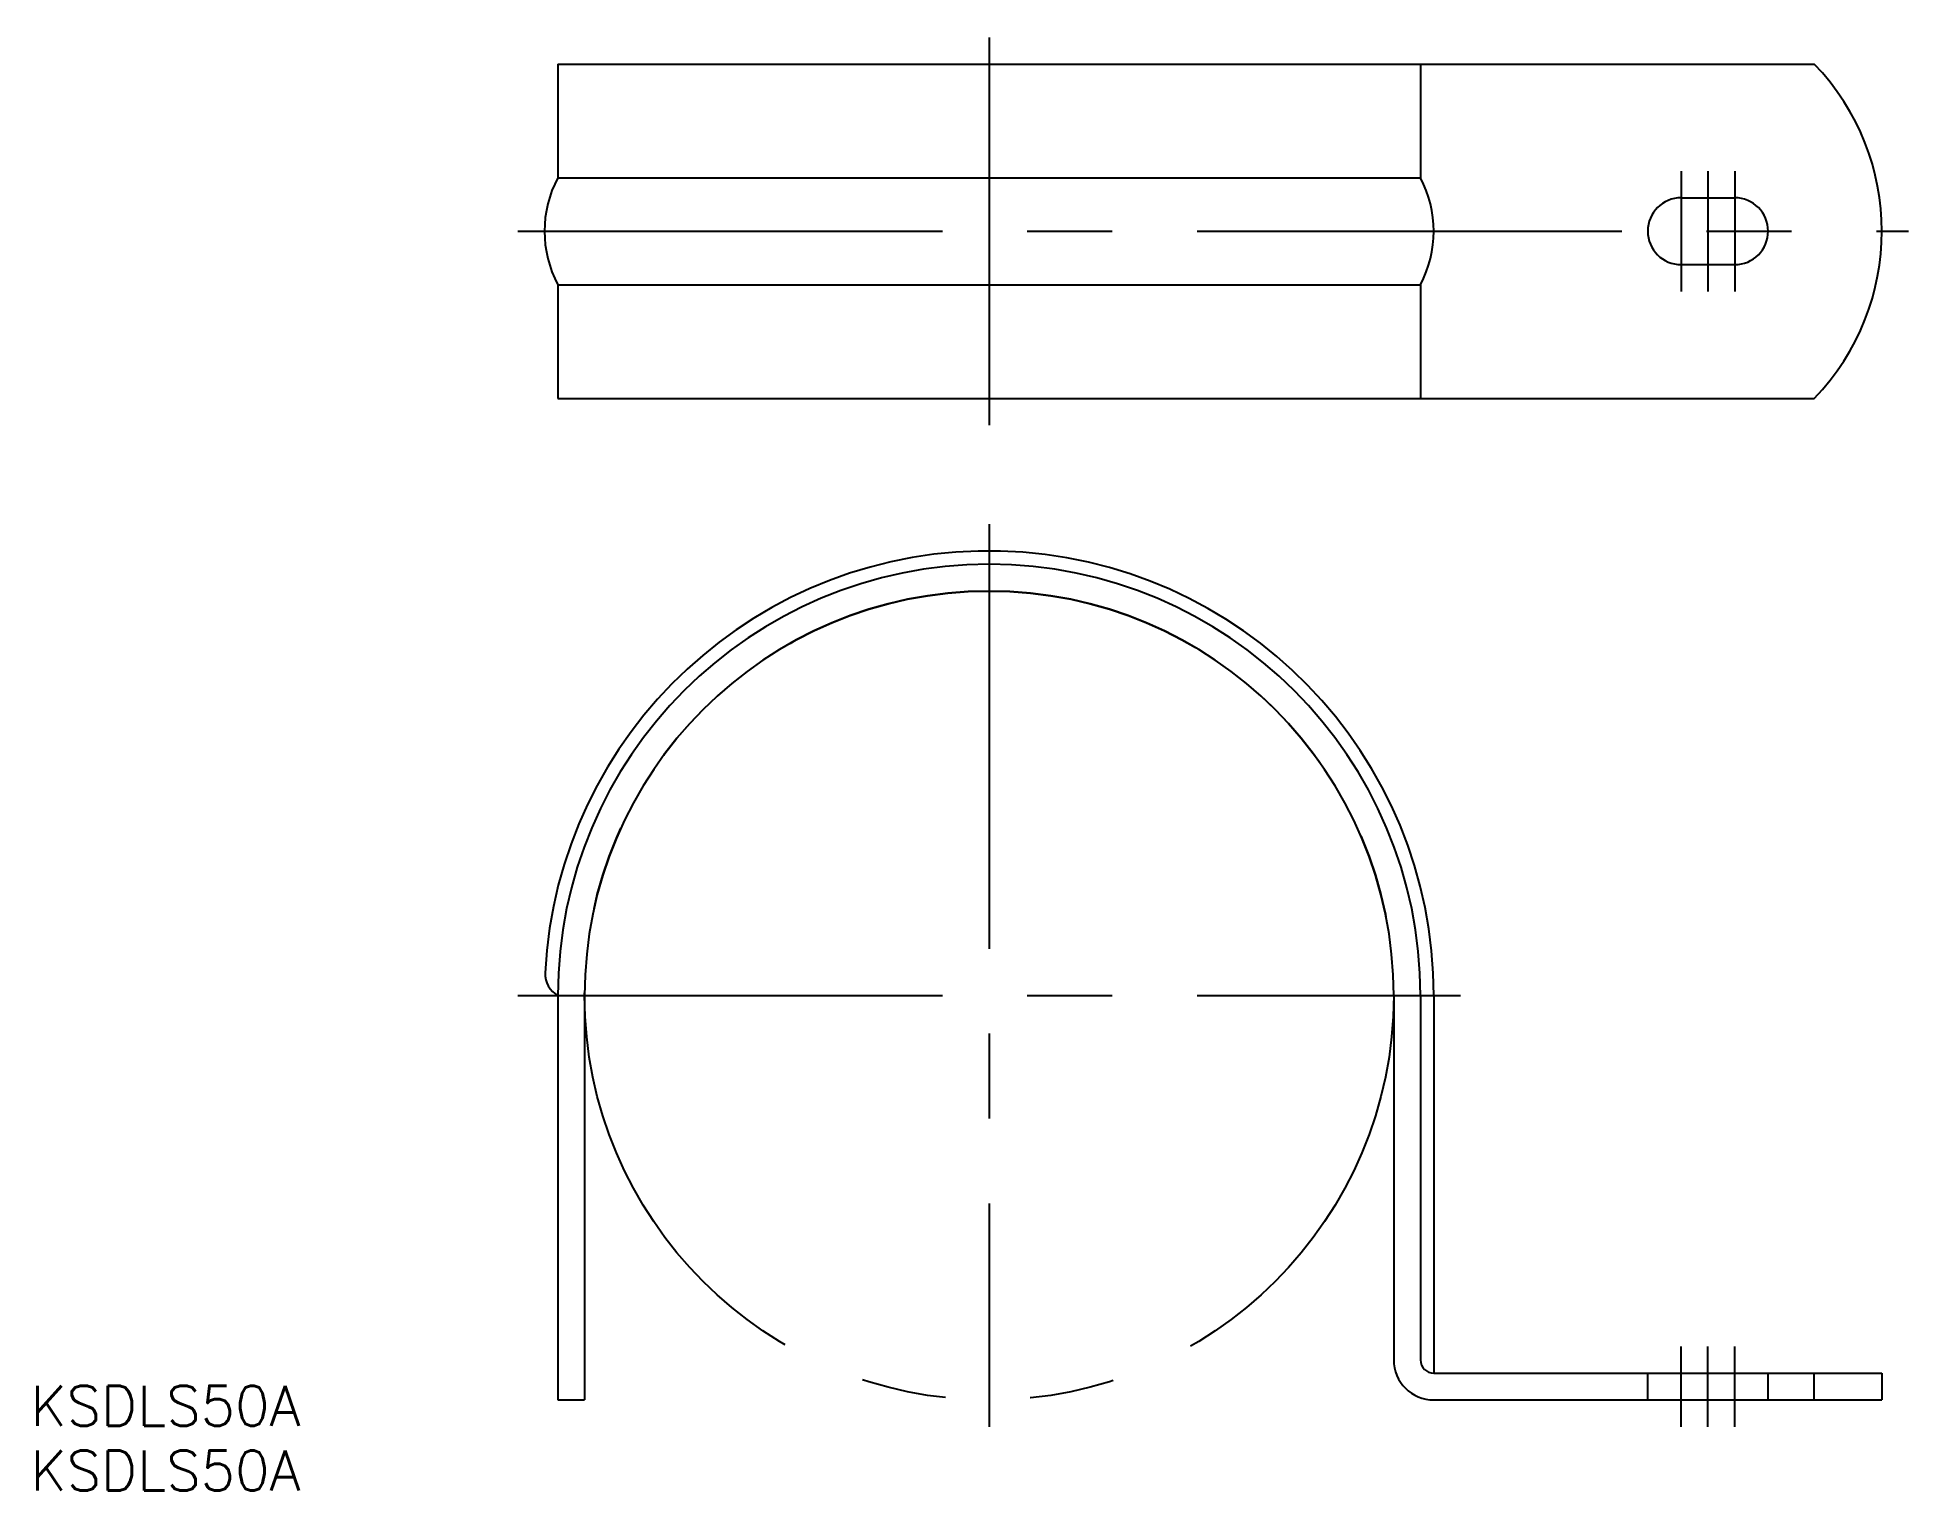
# Model space of a CAD drawing. Extents: x -71 to 69, y -37 to 72.
import ezdxf

# ---------------------------------------------------------------- set-up
doc = ezdxf.new("R2010")
doc.units = 0
for name, pattern in [('CENTER', [50.8, 31.75, -6.35, 6.35, -6.35]), ('DASHED', [19.05, 12.7, -6.35]), ('PHANTOM', [63.5, 31.75, -6.35, 6.35, -6.35, 6.35, -6.35])]:
    doc.linetypes.add(name, pattern=pattern)
doc.layers.get('0').update_dxf_attribs({"linetype": 'CONTINUOUS'})
doc.layers.add('CENTER', color=1, linetype='CENTER')
doc.styles.get("Standard").update_dxf_attribs({"font": 'txt.shx', "height": 3, "bigfont": 'bigfont.shx'})

msp = doc.modelspace()

# ---------------------------------------------------------------- linework, layer by layer
at = {"color": 7, "linetype": 'CONTINUOUS'}
for p, q in [((-32.25, 69.66), (-32.25, 61.16)), ((-32.25, 69.66), (61.7, 69.66)), ((32.25, 69.66), (32.25, 61.16)), ((-32.25, 61.16), (32.25, 61.16)), ((51.75, 59.66), (55.75, 59.66)), ((51.75, 54.66), (55.75, 54.66)), ((-32.25, 53.16), (32.25, 53.16)), ((-32.25, 53.16), (-32.25, 44.66)), ((32.25, 53.16), (32.25, 44.66)), ((-32.25, 44.66), (61.7, 44.66)), ((-32.25, 0), (-32.25, -30.25)), ((-30.25, 0), (-30.25, -30.25)), ((30.25, 0), (30.25, -27.25)), ((32.25, 0), (32.25, -27.25)), ((33.25, 0), (33.25, -28.25)), ((33.25, -28.25), (66.75, -28.25)), ((61.7, -30.25), (61.7, -28.25)), ((66.75, -28.25), (66.75, -30.25)), ((-32.25, -30.25), (-30.25, -30.25)), ((33.25, -30.25), (66.75, -30.25))]:
    msp.add_line(p, q, dxfattribs=at)
at = {"color": 3, "linetype": 'DASHED'}
for p, q in [((49.25, -30.25), (49.25, -28.25)), ((58.25, -30.25), (58.25, -28.25))]:
    msp.add_line(p, q, dxfattribs=at)
at = {"color": 3, "linetype": 'PHANTOM'}
msp.add_circle((0, 0), 30.25, dxfattribs=at)
at = {"color": 7, "linetype": 'CONTINUOUS'}
for centre, radius, start, end in [((48.75, 57.16), 18, 316.017, 43.983), ((-24.75, 57.16), 8.5, 151.9275, 208.0725), ((24.75, 57.16), 8.5, 331.9275, 28.0725), ((51.75, 57.16), 2.5, 90, 270), ((55.75, 57.16), 2.5, 270, 90), ((0, 0), 33.25, 0, 177.0667), ((0, 0), 32.25, 0, 180), ((0, 0), 30.25, 0, 180), ((-31.39, 1.6), 1.81, 176.8018, 241.8788), ((33.25, -27.25), 3, 180, 270), ((33.25, -27.25), 1, 180, 270)]:
    msp.add_arc(centre, radius, start, end, dxfattribs=at)
at = {"layer": 'CENTER', "color": 1, "linetype": 'CENTER'}
for p, q in [((0, 71.66), (0, 42.66)), ((51.75, 61.66), (51.75, 52.66)), ((53.75, 61.66), (53.75, 52.66)), ((55.75, 61.66), (55.75, 52.66)), ((-35.25, 57.16), (68.75, 57.16)), ((0, 35.25), (0, -32.25)), ((-35.25, 0), (35.25, 0)), ((51.75, -32.25), (51.75, -26.25)), ((53.75, -32.25), (53.75, -26.25)), ((55.75, -32.25), (55.75, -26.25))]:
    msp.add_line(p, q, dxfattribs=at)

# ---------------------------------------------------------------- texts
at = {"color": 7, "linetype": 'CONTINUOUS'}
for p in [(-71.68, -32.18), (-71.68, -37.03)]:
    msp.add_text('KSDLS50A', height=3, dxfattribs=at).set_placement(p)

doc.saveas('drawing.dxf')
